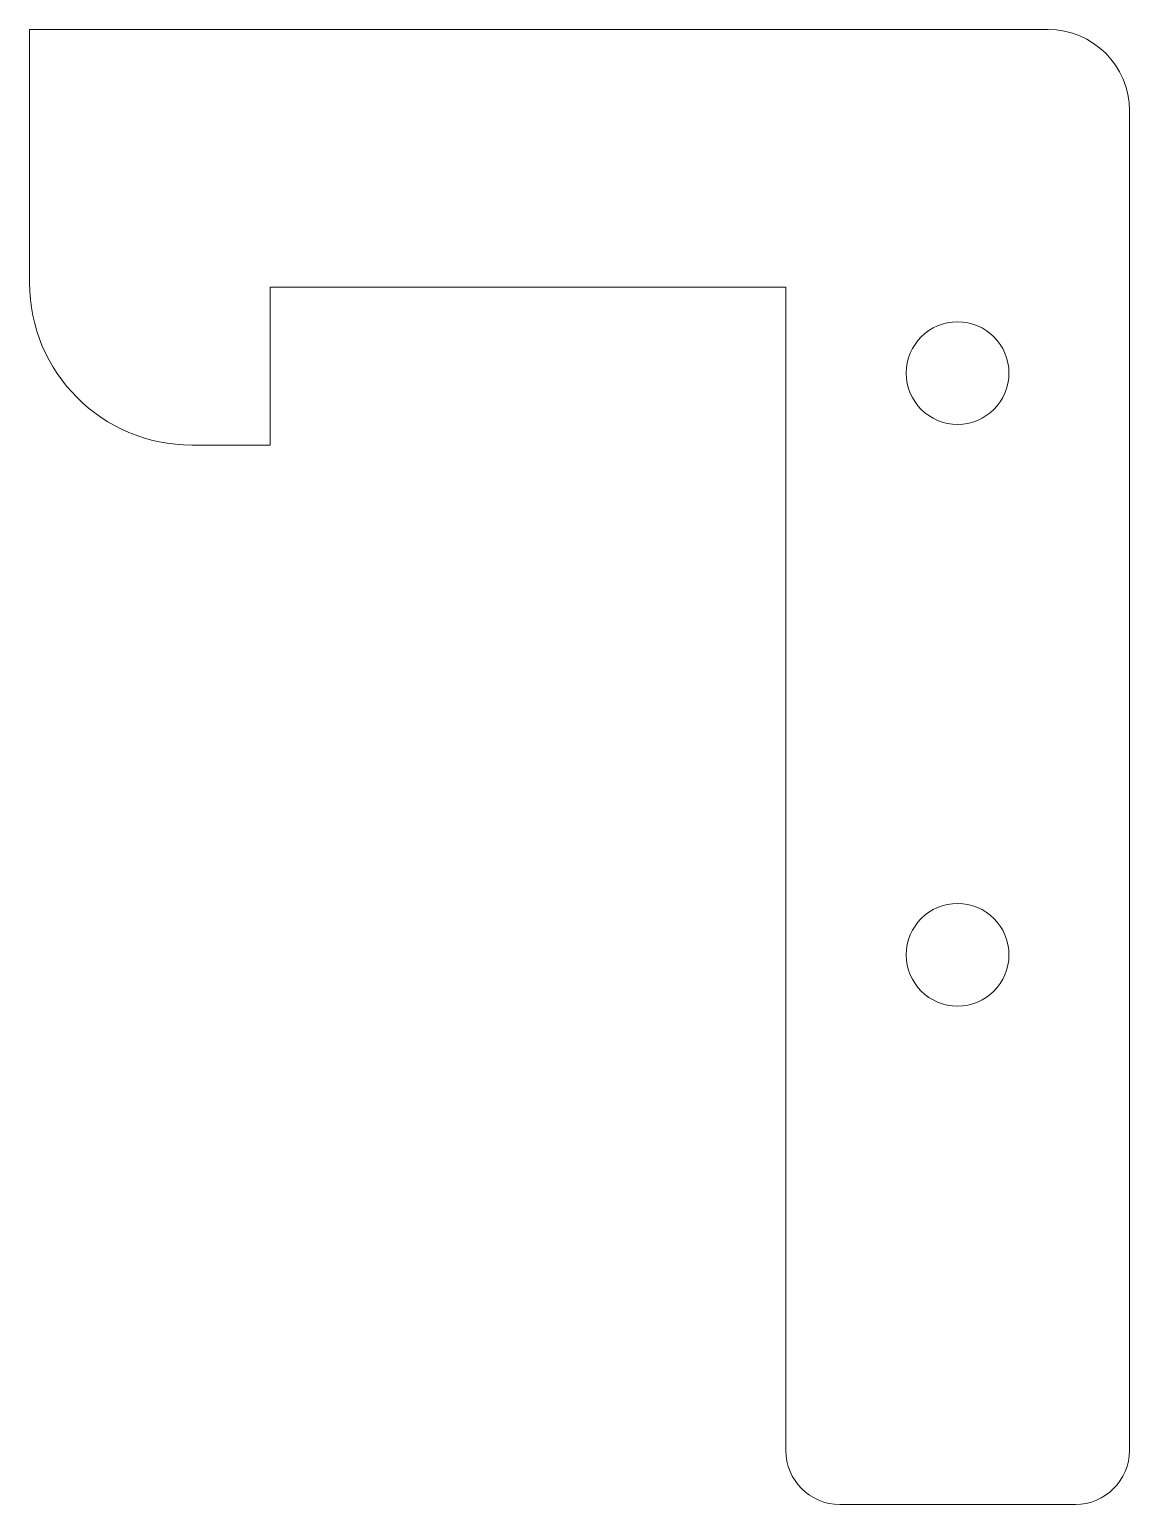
# Model space of a CAD drawing. Header units: inches. Extents: x 0.64 to 2.24, y 0.39 to 2.53.
import ezdxf

# ---------------------------------------------------------------- set-up
doc = ezdxf.new("R2010")
doc.units = ezdxf.units.IN
doc.header["$MEASUREMENT"] = 0

msp = doc.modelspace()

# ---------------------------------------------------------------- linework, layer by layer
at = {"color": 7, "linetype": 'Continuous', "lineweight": 15}
for p, q in [((0.6386, 2.1654), (0.6386, 2.5341)), ((0.6386, 2.5341), (2.1205, 2.5341)), ((2.2386, 0.4662), (2.2386, 2.416)), ((0.9886, 2.1591), (1.7386, 2.1591)), ((0.9886, 1.9291), (0.9886, 2.1591)), ((1.7386, 0.4662), (1.7386, 2.1591)), ((0.9886, 1.9291), (0.8749, 1.9291)), ((2.1599, 0.3875), (1.8174, 0.3875))]:
    msp.add_line(p, q, dxfattribs=at)
for centre in [(1.9886, 2.0341), (1.9886, 1.1875)]:
    msp.add_circle(centre, 0.0747, dxfattribs=at)
for centre, radius, start, end in [((2.1205, 2.416), 0.1181, 0, 90), ((0.8749, 2.1654), 0.2362, 180, 270), ((1.8174, 0.4662), 0.0787, 180, 270), ((2.1599, 0.4662), 0.0787, 270, 0)]:
    msp.add_arc(centre, radius, start, end, dxfattribs=at)

doc.saveas('drawing.dxf')
